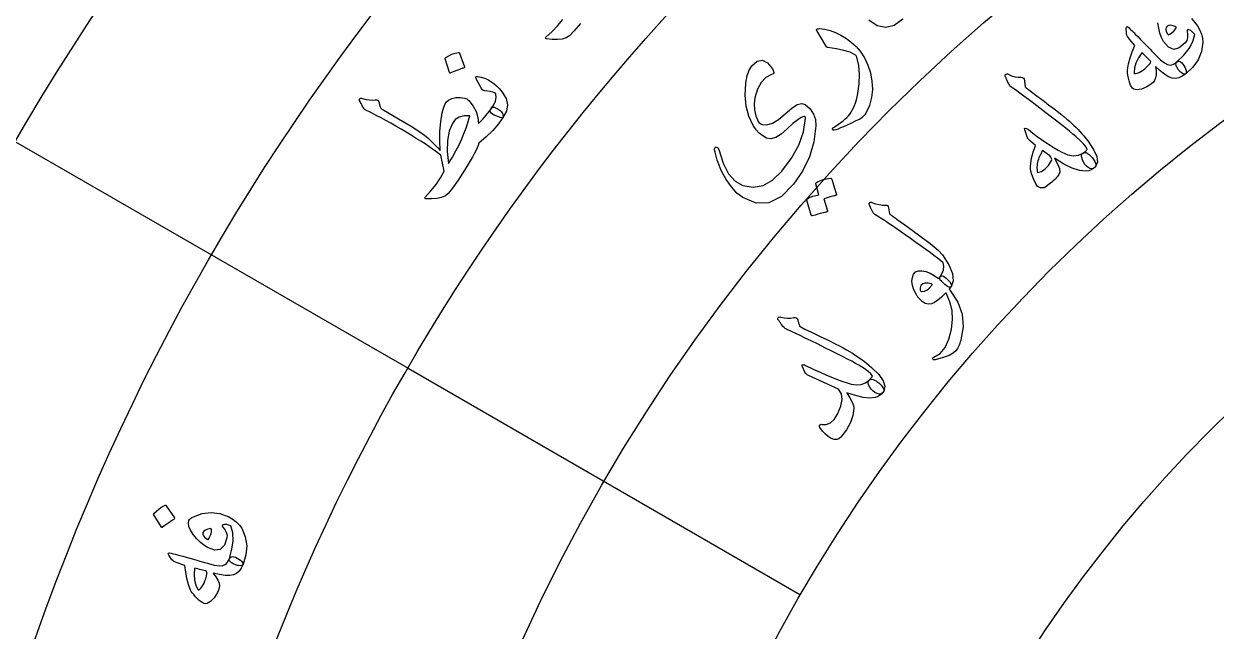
# Model space of a CAD drawing. Header units: millimetres. Extents: x -150 to 150, y -150 to 198.
# Drawn here: x -96.8 to -42.6, y 33.9 to 61.4 of the extents above; entities that cross this region are included whole.
import ezdxf

# ---------------------------------------------------------------- set-up
doc = ezdxf.new("R2010")
doc.units = ezdxf.units.MM
for name, color, linetype in [('ENGRAVE', 7, 'Continuous'), ('ENGRAVE_FINE', 8, 'Continuous'), ('GUIDE', 3, 'Continuous'), ('TEXT', 5, 'Continuous')]:
    doc.layers.add(name, color=color, linetype=linetype)

msp = doc.modelspace()

# ---------------------------------------------------------------- linework, layer by layer
at = {"layer": 'ENGRAVE'}
for radius in [132.75, 112.1737, 91.5975, 71.0212, 50.445]:
    msp.add_circle((0, 0), radius, dxfattribs=at)
at = {"layer": 'ENGRAVE_FINE'}
for points in [[(-97.1453, 56.0869), (-79.3258, 45.7988)], [(-79.3258, 45.7988), (-61.5062, 35.5106)]]:
    msp.add_lwpolyline(points, dxfattribs=at)
for radius in [122.4619, 101.8856, 81.3094, 60.7331]:
    msp.add_circle((0, 0), radius, dxfattribs=at)
at = {"layer": 'GUIDE'}
msp.add_circle((0, 0), 137.25, dxfattribs=at)
at = {"layer": 'TEXT'}
for points in [[(-71.5029, 61.4636), (-71.7917, 61.1204), (-72.0037, 60.8992), (-72.1401, 60.8011), (-72.3331, 60.7485), (-72.5472, 60.7238), (-72.7825, 60.7269), (-73.0392, 60.7579), (-73.0751, 60.7692), (-73.0917, 60.7848), (-73.089, 60.8047), (-73.067, 60.829), (-72.7778, 61.0895), (-72.5196, 61.3598), (-72.2922, 61.6404)], [(-56.8647, 61.6476), (-57.2566, 61.371), (-57.6433, 61.2709), (-58.0264, 61.3478), (-58.4063, 61.6028)], [(-43.7616, 61.6831), (-43.4939, 61.3501), (-43.384, 61.1557), (-43.3068, 60.9678), (-43.2622, 60.7863), (-43.2501, 60.6112), (-43.311, 60.1874), (-43.4603, 59.8071), (-43.6983, 59.4693), (-44.0253, 59.1726), (-44.0672, 59.1547), (-44.1167, 59.1578), (-44.1739, 59.1818), (-44.2388, 59.2267), (-44.271, 59.2542), (-44.3013, 59.2844), (-44.3295, 59.3172), (-44.3558, 59.3527), (-44.3799, 59.3892), (-44.4018, 59.425), (-44.4215, 59.4602), (-44.439, 59.4947), (-44.4626, 59.5594), (-44.4681, 59.6167), (-44.4555, 59.6667), (-44.4247, 59.7094), (-44.1123, 60.0132), (-43.8736, 60.3224), (-43.7087, 60.638), (-43.6179, 60.9606), (-43.6889, 61.0383), (-43.7498, 61.097), (-43.8005, 61.1367), (-43.841, 61.1574), (-43.8818, 61.1711), (-43.914, 61.176), (-43.9376, 61.1722), (-43.9527, 61.1596), (-43.9609, 61.148), (-43.9658, 61.1364), (-43.9674, 61.125), (-43.9656, 61.1137), (-43.9379, 60.9527), (-43.9431, 60.8092), (-43.9811, 60.683), (-44.052, 60.5741), (-44.3204, 60.344), (-44.5725, 60.2777), (-44.8096, 60.3755), (-45.0319, 60.6382), (-45.1253, 60.8142), (-45.1988, 61.0142), (-45.2522, 61.2382), (-45.2853, 61.4863)]]:
    msp.add_lwpolyline(points, dxfattribs=at)
for points in [[(-60.775, 61.1331), (-60.7823, 61.1472), (-60.7867, 61.1598), (-60.7881, 61.1709), (-60.7865, 61.1806), (-60.7712, 61.1988), (-60.7432, 61.2118), (-60.7027, 61.2197), (-60.6495, 61.2223), (-60.4126, 61.2014), (-60.1712, 61.1451), (-59.9252, 61.0534), (-59.6748, 60.9264), (-59.4245, 60.7705), (-59.1968, 60.5984), (-58.9914, 60.4103), (-58.8081, 60.2064), (-58.6082, 59.8975), (-58.4515, 59.5665), (-58.3376, 59.2137), (-58.266, 58.8393), (-58.2432, 58.4574), (-58.282, 58.0883), (-58.3822, 57.7314), (-58.5439, 57.3861), (-58.5959, 57.3023), (-58.6591, 57.2294), (-58.7334, 57.1674), (-58.8189, 57.1162), (-59.0314, 57.0128), (-59.2247, 56.9204), (-59.3987, 56.8389), (-59.5536, 56.7687), (-59.689, 56.7102), (-59.8046, 56.6639), (-59.9004, 56.63), (-59.9765, 56.6085), (-59.9953, 56.6068), (-60.0114, 56.608), (-60.0246, 56.6123), (-60.0352, 56.6194), (-60.0459, 56.6316), (-60.0538, 56.6453), (-60.0589, 56.6605), (-60.0611, 56.6772), (-60.059, 56.6939), (-60.0509, 56.7093), (-60.037, 56.7233), (-60.0172, 56.7358), (-59.8941, 56.8099), (-59.7801, 56.8841), (-59.675, 56.9583), (-59.579, 57.0327), (-59.4913, 57.108), (-59.4111, 57.1849), (-59.3386, 57.2636), (-59.2736, 57.344), (-59.2144, 57.4296), (-59.1589, 57.5238), (-59.1072, 57.6268), (-59.0592, 57.7384), (-59.0152, 57.8592), (-58.9756, 57.9894), (-58.9404, 58.1291), (-58.9094, 58.2784), (-58.8447, 58.7217), (-58.8304, 59.1452), (-58.8671, 59.549), (-58.9554, 59.9332), (-58.965, 59.9619), (-58.9818, 59.9893), (-59.006, 60.0154), (-59.0375, 60.0401), (-59.2639, 60.1466), (-59.5444, 60.2363), (-59.8791, 60.3086), (-60.2684, 60.3628), (-60.2898, 60.3695), (-60.3068, 60.3777), (-60.3193, 60.3873), (-60.3275, 60.3984)], [(-46.7219, 61.2269), (-46.7145, 61.291), (-46.6898, 61.3168), (-46.6479, 61.3043), (-46.5889, 61.2534), (-46.5569, 61.22), (-46.5119, 61.1742), (-46.454, 61.1161), (-46.3832, 61.0456), (-46.2993, 60.9617), (-46.2021, 60.8634), (-46.0916, 60.7507), (-45.9679, 60.6235), (-45.8464, 60.4985), (-45.7376, 60.3864), (-45.6418, 60.2874), (-45.5588, 60.2013), (-45.4889, 60.1287), (-45.4324, 60.0698), (-45.3892, 60.0247), (-45.3594, 59.9933), (-45.1657, 59.8002), (-44.9953, 59.6651), (-44.8482, 59.588), (-44.7243, 59.5689), (-44.6541, 59.5781), (-44.5807, 59.6045), (-44.5043, 59.6483), (-44.4247, 59.7094), (-44.3712, 59.737), (-44.3172, 59.7406), (-44.2626, 59.7203), (-44.2076, 59.6761), (-44.1535, 59.6138), (-44.1062, 59.5454), (-44.0657, 59.4707), (-44.032, 59.3899), (-44.0104, 59.3156), (-44.0021, 59.2546), (-44.0071, 59.207), (-44.0253, 59.1726), (-44.1796, 59.0598), (-44.3325, 58.9893), (-44.4844, 58.961), (-44.6353, 58.975), (-44.8011, 59.0377), (-44.9827, 59.1477), (-45.1801, 59.3052), (-45.3933, 59.5102), (-45.3683, 59.3053), (-45.3674, 59.1298), (-45.3909, 58.9834), (-45.4388, 58.8662), (-45.4951, 58.7939), (-45.5721, 58.723), (-45.67, 58.6534), (-45.7886, 58.585), (-45.9213, 58.5224), (-46.0393, 58.4782), (-46.1426, 58.4524), (-46.2313, 58.445), (-46.3161, 58.4555), (-46.3867, 58.4808), (-46.4432, 58.5208), (-46.4855, 58.5756), (-46.5258, 58.6539), (-46.5624, 58.747), (-46.5953, 58.855), (-46.6243, 58.9778), (-46.6487, 59.1047), (-46.6644, 59.2089), (-46.6715, 59.2903), (-46.67, 59.3488), (-46.6202, 59.6216), (-46.5476, 59.8974), (-46.4521, 60.1759), (-46.3335, 60.457), (-46.4281, 60.5642), (-46.5087, 60.6576), (-46.5751, 60.7372), (-46.6274, 60.8031), (-46.667, 60.8617), (-46.6953, 60.9197), (-46.7122, 60.9769), (-46.7178, 61.0335)], [(-44.8649, 61.3338), (-44.9128, 61.2728), (-44.9274, 61.1935), (-44.9087, 61.096), (-44.8567, 60.9802), (-44.8448, 60.9648), (-44.8354, 60.9544), (-44.8286, 60.949), (-44.8243, 60.9487), (-44.7529, 60.9787), (-44.6856, 61.0159), (-44.6225, 61.0604), (-44.5635, 61.112), (-44.5164, 61.1642), (-44.483, 61.2144), (-44.4631, 61.2627), (-44.4569, 61.3091), (-44.5953, 61.3562), (-44.7095, 61.3759), (-44.7994, 61.3685), (-44.8649, 61.3338)], [(-77.6403, 59.8522), (-77.6418, 59.8654), (-77.6381, 59.8794), (-77.6291, 59.8941), (-77.6149, 59.9095), (-77.478, 59.9908), (-77.3361, 60.0571), (-77.1892, 60.1083), (-77.0372, 60.1445), (-77.0182, 60.1447), (-77.0033, 60.1397), (-76.9924, 60.1294), (-76.9857, 60.1139), (-76.758, 59.4864), (-76.7554, 59.4677), (-76.7633, 59.4523), (-76.7815, 59.4401), (-76.8101, 59.4313), (-76.8348, 59.4236), (-76.8729, 59.4107), (-76.9244, 59.3927), (-76.9893, 59.3695), (-77.0682, 59.3402), (-77.1615, 59.3042), (-77.2694, 59.2613), (-77.3918, 59.2115), (-77.4099, 59.2063), (-77.4233, 59.2071), (-77.4322, 59.2138), (-77.4365, 59.2266)], [(-46.016, 60.129), (-46.1749, 59.8903), (-46.2871, 59.6596), (-46.3529, 59.4372), (-46.3724, 59.2232), (-46.3669, 59.2003), (-46.3545, 59.1853), (-46.3352, 59.178), (-46.309, 59.1784), (-46.2274, 59.2), (-46.1456, 59.2317), (-46.0634, 59.2736), (-45.981, 59.3255), (-45.8981, 59.3876), (-45.8149, 59.4598), (-45.7312, 59.5421), (-45.6469, 59.6344), (-45.6355, 59.6508), (-45.6261, 59.6714), (-45.6188, 59.6963), (-45.6136, 59.7254), (-45.654, 59.7711), (-45.6973, 59.8182), (-45.7434, 59.8666), (-45.7923, 59.9164), (-45.844, 59.9675), (-45.8985, 60.02), (-45.9558, 60.0738), (-46.016, 60.129)], [(-62.8249, 59.1343), (-63.0781, 58.9967), (-63.289, 58.7757), (-63.4569, 58.4719), (-63.5806, 58.0857), (-63.6179, 57.8042), (-63.6048, 57.5307), (-63.5416, 57.2653), (-63.4285, 57.0081), (-63.3981, 56.9653), (-63.3591, 56.9289), (-63.3116, 56.8989), (-63.2556, 56.8751), (-63.0344, 56.8537), (-62.7861, 56.9272), (-62.5102, 57.0952), (-62.2059, 57.3572), (-61.9075, 57.617), (-61.6565, 57.7732), (-61.4537, 57.8266), (-61.2994, 57.7777), (-61.072, 57.5739), (-60.9146, 57.3446), (-60.8267, 57.0901), (-60.8078, 56.8105), (-60.9076, 56.078), (-61.1092, 55.3931), (-61.4134, 54.7537), (-61.8213, 54.1572), (-62.3769, 53.603), (-62.9438, 53.3154), (-63.5265, 53.2957), (-64.1269, 53.5458), (-64.3957, 53.7556), (-64.6488, 54.0299), (-64.8854, 54.3695), (-65.1048, 54.7747), (-65.1579, 54.8967), (-65.2066, 55.0173), (-65.251, 55.1365), (-65.291, 55.2543), (-65.3268, 55.3714), (-65.3583, 55.4885), (-65.3856, 55.6057), (-65.4087, 55.723), (-65.4122, 55.7785), (-65.4009, 55.8159), (-65.3749, 55.8352), (-65.334, 55.8363), (-65.2955, 55.8234), (-65.2645, 55.8017), (-65.241, 55.7713), (-65.2251, 55.7321), (-65.0262, 55.1108), (-64.7756, 54.6333), (-64.4757, 54.298), (-64.1283, 54.1035), (-63.6584, 54.0212), (-63.209, 54.1005), (-62.7787, 54.3408), (-62.3654, 54.7418), (-61.9227, 55.3323), (-61.5942, 55.929), (-61.3798, 56.5344), (-61.2798, 57.1505), (-61.2799, 57.1933), (-61.2933, 57.2219), (-61.3199, 57.2363), (-61.3599, 57.2364), (-61.4749, 57.1926), (-61.639, 57.0834), (-61.8519, 56.9083), (-62.1129, 56.6668), (-62.3887, 56.43), (-62.6361, 56.2821), (-62.8557, 56.2234), (-63.048, 56.2546), (-63.2243, 56.3466), (-63.3843, 56.4711), (-63.5278, 56.6283), (-63.6546, 56.8183), (-63.8538, 57.2471), (-63.977, 57.7081), (-64.0234, 58.2012), (-63.9919, 58.7264), (-63.9759, 58.8597), (-63.9541, 58.9836), (-63.9266, 59.0981), (-63.8935, 59.2032), (-63.8554, 59.2988), (-63.8132, 59.3848), (-63.767, 59.4613), (-63.7167, 59.5282), (-63.4724, 59.7452), (-63.2341, 59.7944), (-63.0026, 59.6763), (-62.7775, 59.3917), (-62.7341, 59.2969), (-62.7275, 59.2224), (-62.7578, 59.1682), (-62.8249, 59.1343)], [(-75.9915, 58.4965), (-76.2287, 58.9436), (-76.2498, 58.999), (-76.2441, 59.036), (-76.2115, 59.0545), (-76.1521, 59.0546), (-75.9998, 59.0216), (-75.8519, 58.973), (-75.7086, 58.9087), (-75.5696, 58.8289), (-75.4347, 58.7326), (-75.3031, 58.6191), (-75.175, 58.4883), (-75.0502, 58.3403), (-74.8733, 58.0484), (-74.8088, 57.7598), (-74.8563, 57.4741), (-75.0158, 57.1907), (-75.0572, 57.1756), (-75.1368, 57.1884), (-75.2547, 57.2291), (-75.4109, 57.2977), (-75.4885, 57.3422), (-75.5452, 57.3882), (-75.581, 57.4356), (-75.5957, 57.4844), (-75.5938, 57.5131), (-75.5852, 57.5413), (-75.5699, 57.5691), (-75.5479, 57.5964), (-75.429, 57.7627), (-75.3541, 57.929), (-75.3231, 58.0957), (-75.3361, 58.2628), (-75.3397, 58.2725), (-75.3478, 58.2811), (-75.3603, 58.2885), (-75.3773, 58.2946), (-75.4782, 58.3358), (-75.5891, 58.367), (-75.71, 58.3882), (-75.841, 58.3995), (-75.8883, 58.4065), (-75.9292, 58.4251), (-75.9635, 58.4551), (-75.9915, 58.4965)], [(-52.2061, 59.027), (-52.2193, 59.0632), (-52.2219, 59.0949), (-52.2142, 59.1222), (-52.196, 59.1451), (-52.1738, 59.1591), (-52.1483, 59.1648), (-52.1195, 59.1624), (-52.0874, 59.1517), (-51.9357, 59.084), (-51.7856, 59.0383), (-51.6371, 59.0146), (-51.4902, 59.0128), (-51.4347, 59.0038), (-51.3924, 58.9773), (-51.363, 58.9332), (-51.3465, 58.8717), (-51.3417, 58.8365), (-51.3373, 58.8009), (-51.3332, 58.765), (-51.3294, 58.7288), (-51.3256, 58.6926), (-51.3215, 58.6567), (-51.3169, 58.6212), (-51.312, 58.586), (-51.2613, 58.5347), (-51.1017, 58.407), (-50.8334, 58.2027), (-50.4571, 57.9213), (-50.2501, 57.7666), (-50.057, 57.6202), (-49.8778, 57.482), (-49.7123, 57.3521), (-49.5612, 57.2307), (-49.4251, 57.1178), (-49.3039, 57.0134), (-49.1977, 56.9176), (-49.1, 56.8252), (-49.0045, 56.7309), (-48.911, 56.6347), (-48.8197, 56.5368), (-48.7302, 56.4367), (-48.6422, 56.334), (-48.5557, 56.2289), (-48.4706, 56.1213), (-48.2085, 55.7404), (-48.0633, 55.4193), (-48.0348, 55.1579), (-48.1229, 54.9557), (-48.1951, 54.8887), (-48.2731, 54.8584), (-48.3572, 54.8649), (-48.4472, 54.9082), (-48.5338, 54.9762), (-48.6074, 55.0568), (-48.668, 55.1502), (-48.7155, 55.2564), (-48.7485, 55.3641), (-48.7558, 55.4512), (-48.7374, 55.5174), (-48.6934, 55.5629), (-48.6545, 55.5923), (-48.6197, 55.6187), (-48.5889, 55.6422), (-48.5623, 55.6627), (-48.5399, 55.6813), (-48.5222, 55.6988), (-48.5092, 55.7155), (-48.5007, 55.7311), (-48.5484, 55.8362), (-48.6505, 55.9703), (-48.807, 56.1335), (-49.018, 56.3256), (-49.1478, 56.4359), (-49.2987, 56.5605), (-49.4708, 56.6992), (-49.6642, 56.852), (-49.8789, 57.0194), (-50.115, 57.2021), (-50.3725, 57.4), (-50.6514, 57.6129), (-50.925, 57.8202), (-51.1663, 58.0014), (-51.375, 58.1568), (-51.5511, 58.2864), (-51.6942, 58.3906), (-51.8037, 58.4699), (-51.8796, 58.5243), (-51.922, 58.5538), (-51.973, 58.5961), (-52.0192, 58.6489), (-52.0605, 58.7122), (-52.0969, 58.7862), (-52.1121, 58.8257), (-52.1269, 58.8626), (-52.1413, 58.8968), (-52.1551, 58.9282), (-52.1686, 58.957), (-52.1815, 58.983), (-52.1941, 59.0064), (-52.2061, 59.027)], [(-76.1127, 56.0241), (-76.1441, 55.9219), (-76.1891, 55.8071), (-76.2478, 55.6796), (-76.32, 55.5395), (-76.405, 55.386), (-76.502, 55.2187), (-76.6108, 55.0375), (-76.7313, 54.8422), (-77.0525, 54.3448), (-77.3071, 53.9755), (-77.497, 53.7352), (-77.6233, 53.6244), (-77.8104, 53.5536), (-78.0212, 53.5085), (-78.2558, 53.4892), (-78.5142, 53.4954), (-78.551, 53.5032), (-78.5691, 53.5172), (-78.5683, 53.5373), (-78.5487, 53.5636), (-78.2858, 53.8505), (-78.0546, 54.1443), (-77.8551, 54.4453), (-77.6871, 54.7541), (-77.8371, 55.4683), (-77.9453, 55.5565), (-78.0711, 55.6522), (-78.2145, 55.7552), (-78.3754, 55.8657), (-78.5529, 55.9833), (-78.7459, 56.1079), (-78.9546, 56.2395), (-79.1787, 56.378), (-79.4126, 56.5201), (-79.6443, 56.6582), (-79.8737, 56.7922), (-80.1008, 56.9221), (-80.3254, 57.0477), (-80.547, 57.1686), (-80.7656, 57.2848), (-80.9812, 57.3964), (-81.2976, 57.5543), (-81.3344, 57.6091), (-81.3687, 57.6628), (-81.4005, 57.7153), (-81.4296, 57.7665), (-81.4565, 57.8162), (-81.4813, 57.8639), (-81.5041, 57.9095), (-81.525, 57.9532), (-81.5306, 57.9733), (-81.5308, 57.9931), (-81.5255, 58.0126), (-81.5147, 58.0318), (-81.4952, 58.0495), (-81.4684, 58.0584), (-81.4341, 58.0584), (-81.3925, 58.0496), (-81.2249, 58.0092), (-81.0728, 57.9856), (-80.936, 57.9787), (-80.8146, 57.9885), (-80.7569, 57.9917), (-80.7102, 57.9778), (-80.6746, 57.9469), (-80.6501, 57.899), (-80.5843, 57.6717), (-80.5722, 57.6352), (-80.5527, 57.6042), (-80.5259, 57.5785), (-80.4918, 57.5583), (-79.7537, 57.1271), (-79.1883, 56.7866), (-78.795, 56.5377), (-78.5738, 56.3806), (-78.5039, 56.3233), (-78.429, 56.2572), (-78.349, 56.1822), (-78.2639, 56.0984), (-78.173, 56.0066), (-78.076, 55.9075), (-77.9727, 55.8012), (-77.8631, 55.6877), (-77.888, 56.1358), (-77.8812, 56.5715), (-77.8429, 56.9947), (-77.7732, 57.4048), (-77.7199, 57.6106), (-77.6541, 57.7747), (-77.5762, 57.8971), (-77.4863, 57.9778), (-77.3335, 58.0516), (-77.1593, 58.0915), (-76.964, 58.0974), (-76.7477, 58.0693), (-76.7035, 58.0546), (-76.6586, 58.03), (-76.613, 57.9955), (-76.5667, 57.9511), (-76.3739, 57.7084), (-76.2376, 57.4556), (-76.1576, 57.1926), (-76.1335, 56.9194), (-75.936, 57.1116), (-75.7717, 57.2892), (-75.6409, 57.4527), (-75.5434, 57.6022), (-75.5124, 57.6383), (-75.4701, 57.6554), (-75.4167, 57.6534), (-75.352, 57.6324), (-75.2331, 57.5715), (-75.1408, 57.5078), (-75.0752, 57.4414), (-75.0362, 57.3723), (-75.0154, 57.3085), (-75.0043, 57.258), (-75.0029, 57.2206), (-75.0114, 57.1966), (-75.2257, 56.8959), (-75.4806, 56.6006), (-75.7763, 56.3102), (-76.1127, 56.0241)], [(-77.3117, 56.9159), (-77.4568, 56.5631), (-77.5348, 56.1407), (-77.5446, 55.6496), (-77.4853, 55.0907), (-77.312, 55.3807), (-77.1538, 55.6653), (-77.0106, 55.9446), (-76.8827, 56.2188), (-76.7698, 56.4873), (-76.672, 56.7497), (-76.5894, 57.006), (-76.5221, 57.2563), (-76.7845, 57.2622), (-77.0037, 57.2073), (-77.1796, 57.0918), (-77.3117, 56.9159)], [(-49.6432, 55.606), (-49.3695, 55.4884), (-49.1192, 55.4428), (-48.8922, 55.4692), (-48.6879, 55.5677), (-48.63, 55.5924), (-48.5652, 55.5911), (-48.4934, 55.5637), (-48.4147, 55.5102), (-48.3779, 55.4777), (-48.3418, 55.4432), (-48.3064, 55.4068), (-48.2718, 55.3685), (-48.239, 55.3281), (-48.2089, 55.2853), (-48.1815, 55.2401), (-48.1569, 55.1926), (-48.1211, 55.1103), (-48.1027, 55.0425), (-48.1017, 54.9891), (-48.118, 54.9501), (-48.2086, 54.8706), (-48.3105, 54.8107), (-48.4237, 54.7702), (-48.5483, 54.7493), (-48.8482, 54.7742), (-49.186, 54.8804), (-49.562, 55.0679), (-49.9764, 55.3368), (-49.8403, 55.0791), (-49.7617, 54.8694), (-49.7409, 54.7075), (-49.7779, 54.5934), (-49.8126, 54.5478), (-49.851, 54.5015), (-49.8929, 54.4543), (-49.9384, 54.4062), (-49.9878, 54.3571), (-50.0415, 54.3064), (-50.0993, 54.2543), (-50.1614, 54.2007), (-50.2789, 54.1057), (-50.3746, 54.0383), (-50.4486, 53.9984), (-50.5011, 53.9862), (-50.6108, 53.9917), (-50.6998, 54.019), (-50.7681, 54.0683), (-50.8156, 54.1397), (-50.928, 54.3961), (-51.008, 54.6012), (-51.0558, 54.7548), (-51.0718, 54.8569), (-51.0716, 54.9725), (-51.0632, 55.0931), (-51.0465, 55.2187), (-51.0215, 55.3493), (-50.988, 55.4849), (-50.9461, 55.6255), (-50.8958, 55.771), (-50.8369, 55.9214), (-51.0703, 56.1111), (-51.097, 56.1352), (-51.1214, 56.1576), (-51.1437, 56.1782), (-51.1637, 56.197), (-51.1808, 56.2147), (-51.1943, 56.232), (-51.2041, 56.2488), (-51.2104, 56.2651), (-51.3336, 56.6252), (-51.342, 56.6802), (-51.3173, 56.7001), (-51.2595, 56.6848), (-51.1685, 56.6342), (-50.9649, 56.4737), (-50.7646, 56.3228), (-50.5676, 56.1813), (-50.3739, 56.0494), (-50.1842, 55.9262), (-49.9991, 55.8113), (-49.8188, 55.7045), (-49.6432, 55.606)], [(-50.5218, 55.6854), (-50.5504, 55.6381), (-50.5791, 55.5881), (-50.6079, 55.5355), (-50.6368, 55.4803), (-50.6644, 55.4217), (-50.6895, 55.359), (-50.7121, 55.2923), (-50.7321, 55.2216), (-50.7511, 55.1518), (-50.7653, 55.0824), (-50.7749, 55.0136), (-50.7798, 54.9452), (-50.7796, 54.8776), (-50.7742, 54.8111), (-50.7633, 54.7458), (-50.7472, 54.6815), (-50.5716, 54.7396), (-50.4084, 54.8502), (-50.2573, 55.0132), (-50.1177, 55.229), (-50.1074, 55.2753), (-50.1171, 55.3273), (-50.1469, 55.3849), (-50.1968, 55.4482)], [(-60.8189, 54.1802), (-60.8201, 54.1946), (-60.8155, 54.2092), (-60.8051, 54.224), (-60.789, 54.239), (-60.7137, 54.277), (-60.6377, 54.311), (-60.561, 54.3409), (-60.4837, 54.3668), (-60.405, 54.3886), (-60.3241, 54.4065), (-60.2412, 54.4203), (-60.1562, 54.4302), (-60.1351, 54.4278), (-60.1179, 54.4196), (-60.1045, 54.4055), (-60.0951, 54.3855), (-59.8767, 53.6783), (-59.8774, 53.665), (-59.8876, 53.6536), (-59.9073, 53.6442), (-59.9365, 53.6366), (-59.9594, 53.6341), (-59.9939, 53.6273), (-60.0399, 53.6162), (-60.0974, 53.6008), (-60.1672, 53.5811), (-60.2498, 53.557), (-60.3455, 53.5284), (-60.4541, 53.4953), (-60.2819, 52.9444), (-60.2796, 52.9241), (-60.2885, 52.9084), (-60.3086, 52.8973), (-60.34, 52.8909), (-60.3672, 52.8853), (-60.409, 52.8756), (-60.4656, 52.8617), (-60.5368, 52.8437), (-60.6235, 52.8207), (-60.7261, 52.792), (-60.8448, 52.7573), (-60.9794, 52.7168), (-60.997, 52.7157), (-61.01, 52.7198), (-61.0186, 52.7291), (-61.0226, 52.7436), (-61.2288, 53.4372), (-61.2301, 53.4516), (-61.2257, 53.4662), (-61.2155, 53.481), (-61.1995, 53.4962), (-61.1385, 53.5313), (-61.0761, 53.5625), (-61.0122, 53.5898), (-60.9469, 53.613), (-60.8805, 53.6327), (-60.8135, 53.649), (-60.7458, 53.6621), (-60.6775, 53.6719)], [(-58.2304, 52.8834), (-58.2848, 53.0038), (-58.3284, 53.0989), (-58.3612, 53.1684), (-58.3834, 53.2123), (-58.3958, 53.2422), (-58.3994, 53.2693), (-58.3941, 53.2936), (-58.3801, 53.3152), (-58.3572, 53.3334), (-58.3307, 53.3416), (-58.3007, 53.34), (-58.2672, 53.3285), (-58.1058, 53.2687), (-57.9477, 53.2287), (-57.7928, 53.2084), (-57.641, 53.2078), (-57.5953, 53.2046), (-57.56, 53.1832), (-57.5352, 53.1437), (-57.5206, 53.0862), (-57.4664, 52.8049), (-57.3826, 52.7436), (-57.3002, 52.6836), (-57.2192, 52.6248), (-57.1396, 52.5672), (-57.0613, 52.5109), (-56.9845, 52.4558), (-56.909, 52.4019), (-56.8349, 52.3493), (-56.1503, 51.8608), (-55.6282, 51.4646), (-55.2675, 51.162), (-55.0678, 50.9538), (-54.7785, 50.4966), (-54.6169, 50.1019), (-54.5828, 49.7695), (-54.6767, 49.4983), (-54.6816, 49.4929), (-54.6865, 49.4875), (-54.6914, 49.482), (-54.6963, 49.4766), (-54.7564, 49.4725), (-54.8461, 49.516), (-54.9654, 49.6071), (-55.1143, 49.7458), (-55.1656, 49.8014), (-55.1924, 49.8535), (-55.1948, 49.9021), (-55.1727, 49.9473), (-55.075, 50.111), (-55.0205, 50.2721), (-55.0095, 50.4307), (-55.0419, 50.5871), (-55.1607, 50.6878), (-55.2987, 50.7992), (-55.456, 50.9213), (-55.6326, 51.0539), (-55.8275, 51.1969), (-56.0397, 51.3497), (-56.2693, 51.5124), (-56.5163, 51.685), (-56.7577, 51.8561), (-56.9754, 52.0091), (-57.1693, 52.144), (-57.3394, 52.2609), (-57.4851, 52.3604), (-57.6055, 52.4435), (-57.7008, 52.51), (-57.7709, 52.56), (-58.1366, 52.7877), (-58.1691, 52.814), (-58.1956, 52.8387), (-58.2161, 52.8618), (-58.2304, 52.8834)], [(-54.7138, 49.3352), (-54.3727, 48.7995), (-54.1793, 48.2468), (-54.132, 47.6773), (-54.2291, 47.0899), (-54.2513, 47.0157), (-54.2753, 46.9443), (-54.3011, 46.8757), (-54.3287, 46.8099), (-54.3582, 46.7475), (-54.3896, 46.6892), (-54.423, 46.6349), (-54.4584, 46.5847), (-54.5747, 46.4835), (-54.769, 46.3832), (-55.0415, 46.2829), (-55.3922, 46.1817), (-55.4356, 46.1754), (-55.4696, 46.1788), (-55.4944, 46.1919), (-55.5099, 46.2147), (-55.5148, 46.2408), (-55.5076, 46.2639), (-55.4884, 46.284), (-55.4573, 46.301), (-55.1729, 46.4745), (-54.9447, 46.7448), (-54.7712, 47.1127), (-54.6506, 47.5794), (-54.6048, 48.0092), (-54.6295, 48.4229), (-54.7254, 48.8206), (-54.8932, 49.2024), (-54.9041, 49.2104), (-54.9148, 49.2144), (-54.9253, 49.2146), (-54.9355, 49.2109), (-55.114, 49.0333), (-55.2782, 48.893), (-55.4285, 48.79), (-55.5652, 48.7246), (-55.7055, 48.704), (-55.8459, 48.7367), (-55.9866, 48.8229), (-56.1273, 48.9627), (-56.1443, 48.983), (-56.1611, 49.0044), (-56.1777, 49.0268), (-56.194, 49.0502), (-56.2103, 49.0749), (-56.2271, 49.1012), (-56.2444, 49.1292), (-56.262, 49.1587), (-56.3646, 49.364), (-56.4272, 49.5596), (-56.45, 49.7455), (-56.4327, 49.9216), (-56.3778, 50.0691), (-56.2875, 50.1691), (-56.1622, 50.2216), (-56.0021, 50.2263), (-55.8175, 50.1898), (-55.6293, 50.1183), (-55.4374, 50.012), (-55.2418, 49.8708), (-55.2323, 49.8817), (-55.2234, 49.8926), (-55.2151, 49.9035), (-55.2076, 49.9143), (-55.2, 49.9251), (-55.1917, 49.936), (-55.1828, 49.9468), (-55.1733, 49.9578), (-55.132, 49.9874), (-55.0822, 49.9945), (-55.0241, 49.979), (-54.9577, 49.9409), (-54.8922, 49.8907), (-54.8315, 49.8338), (-54.7758, 49.7701), (-54.7248, 49.6997), (-54.6851, 49.6322), (-54.663, 49.577), (-54.6586, 49.5342), (-54.6718, 49.5037), (-54.7647, 49.4008), (-54.7554, 49.3911), (-54.7437, 49.377), (-54.7299, 49.3583), (-54.7138, 49.3352)], [(-55.5685, 49.6295), (-55.7216, 49.6623), (-55.85, 49.6628), (-55.9534, 49.6309), (-56.0318, 49.5669), (-56.0595, 49.5118), (-56.0759, 49.4553), (-56.081, 49.3975), (-56.0747, 49.3385), (-56.0658, 49.3135), (-56.0482, 49.2955), (-56.0219, 49.2846), (-55.9869, 49.2808), (-55.886, 49.2934), (-55.7786, 49.3454), (-55.6646, 49.437), (-55.5437, 49.5679), (-55.5342, 49.5841), (-55.5352, 49.5997), (-55.5466, 49.6149), (-55.5685, 49.6295)], [(-62.5126, 47.9776), (-62.5323, 48.0106), (-62.541, 48.0413), (-62.5386, 48.0695), (-62.5251, 48.0955), (-62.506, 48.1134), (-62.4821, 48.1239), (-62.4533, 48.127), (-62.4197, 48.1226), (-62.258, 48.0851), (-62.1019, 48.0689), (-61.9516, 48.074), (-61.807, 48.1003), (-61.7509, 48.1021), (-61.7042, 48.0841), (-61.667, 48.0465), (-61.6391, 47.9893), (-61.6277, 47.9556), (-61.6165, 47.9215), (-61.6056, 47.887), (-61.595, 47.8522), (-61.5844, 47.8174), (-61.5735, 47.783), (-61.5622, 47.749), (-61.5507, 47.7153), (-61.4911, 47.6746), (-61.3101, 47.5798), (-61.0077, 47.4305), (-60.5846, 47.226), (-60.3519, 47.1137), (-60.1344, 47.0068), (-59.9321, 46.9054), (-59.7449, 46.8095), (-59.5734, 46.7191), (-59.4182, 46.6343), (-59.2794, 46.5549), (-59.1568, 46.4812), (-59.0433, 46.4091), (-58.9315, 46.3348), (-58.8214, 46.2582), (-58.7131, 46.1795), (-58.6061, 46.0983), (-58.5001, 46.0144), (-58.3951, 45.9277), (-58.2911, 45.8383), (-57.9611, 45.5144), (-57.7573, 45.2269), (-57.6794, 44.9758), (-57.7273, 44.7605), (-57.7854, 44.6809), (-57.8562, 44.6363), (-57.9399, 44.6267), (-58.0366, 44.652), (-58.1345, 44.7021), (-58.2222, 44.7673), (-58.2995, 44.8474), (-58.3664, 44.9425), (-58.4194, 45.042), (-58.4431, 45.1261), (-58.4377, 45.1946), (-58.4032, 45.2476), (-58.3706, 45.2839), (-58.3415, 45.3165), (-58.3158, 45.3454), (-58.2935, 45.3706), (-58.2752, 45.3931), (-58.2611, 45.4137), (-58.2515, 45.4326), (-58.2462, 45.4496), (-58.3131, 45.5436), (-58.4388, 45.6558), (-58.6236, 45.7861), (-58.8674, 45.9343), (-59.0158, 46.0179), (-59.1878, 46.1113), (-59.3832, 46.2146), (-59.6022, 46.3277), (-59.845, 46.4511), (-60.1115, 46.5854), (-60.402, 46.7305), (-60.7165, 46.8862), (-61.0247, 47.0375), (-61.2961, 47.1694), (-61.5306, 47.282), (-61.7282, 47.3756), (-61.8885, 47.4506), (-62.0111, 47.5075), (-62.0961, 47.5464), (-62.1433, 47.5673), (-62.2015, 47.5991), (-62.2569, 47.6421), (-62.3095, 47.6964), (-62.3593, 47.762), (-62.3819, 47.798), (-62.4034, 47.8313), (-62.424, 47.8621), (-62.4436, 47.8904), (-62.4623, 47.916), (-62.48, 47.9391), (-62.4968, 47.9597), (-62.5126, 47.9776)], [(-57.7258, 44.7502), (-57.8221, 44.6403), (-57.9206, 44.5559), (-58.0214, 44.4971), (-58.1246, 44.4639), (-58.3731, 44.4455), (-58.6697, 44.4751), (-59.0149, 44.5525), (-59.4087, 44.6776), (-59.2666, 44.4521), (-59.1652, 44.259), (-59.1045, 44.098), (-59.0847, 43.969), (-59.1295, 43.6488), (-59.2426, 43.3261), (-59.4239, 43.0002), (-59.6734, 42.6701), (-59.7649, 42.5916), (-59.8693, 42.5555), (-59.9866, 42.5619), (-60.1171, 42.6109), (-60.2519, 42.6947), (-60.3823, 42.8056), (-60.5082, 42.9438), (-60.6294, 43.1093), (-60.6435, 43.1352), (-60.6501, 43.1603), (-60.6494, 43.1846), (-60.6412, 43.2081), (-60.6228, 43.2323), (-60.6, 43.2466), (-60.5729, 43.251), (-60.5414, 43.2455), (-60.3403, 43.24), (-60.1556, 43.3147), (-59.9871, 43.4694), (-59.8341, 43.7042), (-59.677, 44.0712), (-59.6172, 44.3836), (-59.6556, 44.642), (-59.7932, 44.8465), (-61.1438, 45.4731), (-61.2037, 45.5047), (-61.252, 45.5395), (-61.2887, 45.5773), (-61.3138, 45.6184), (-61.4156, 45.8548), (-61.428, 45.8872), (-61.4343, 45.9137), (-61.4344, 45.9345), (-61.4284, 45.9496), (-61.4067, 45.96), (-61.3747, 45.9592), (-61.3326, 45.9472), (-61.2803, 45.924), (-60.9376, 45.7611), (-60.6189, 45.6148), (-60.3242, 45.4851), (-60.0535, 45.3722), (-59.8072, 45.2754), (-59.5859, 45.1939), (-59.3895, 45.128), (-59.2179, 45.0777), (-58.9758, 45.0405), (-58.7587, 45.0573), (-58.5664, 45.1283), (-58.3987, 45.2534), (-58.3486, 45.2862), (-58.2861, 45.2954), (-58.2112, 45.2812), (-58.1241, 45.2434), (-58.0819, 45.2186), (-58.0404, 45.1921), (-57.9997, 45.1638), (-57.9597, 45.1338), (-57.921, 45.1014), (-57.8842, 45.0659), (-57.8493, 45.0272), (-57.8162, 44.9854), (-57.7601, 44.9039), (-57.7263, 44.8375), (-57.7149, 44.7863), (-57.7258, 44.7502)], [(-90.8706, 39.1342), (-90.8753, 39.1467), (-90.8751, 39.1613), (-90.87, 39.1779), (-90.8599, 39.1965), (-90.7469, 39.3104), (-90.6253, 39.4109), (-90.4951, 39.498), (-90.3564, 39.5717), (-90.3379, 39.5767), (-90.3222, 39.5756), (-90.3092, 39.5683), (-90.2988, 39.5549), (-89.9243, 39.0002), (-89.9172, 38.9826), (-89.921, 38.9656), (-89.9357, 38.9492), (-89.9614, 38.9333), (-89.9835, 38.9195), (-90.0174, 38.8974), (-90.063, 38.8668), (-90.1203, 38.8277), (-90.1897, 38.7792), (-90.2716, 38.7205), (-90.3659, 38.6514), (-90.4726, 38.5719), (-90.4888, 38.5622), (-90.5021, 38.5595), (-90.5124, 38.5639), (-90.5196, 38.5753)], [(-89.2706, 38.8816), (-89.243, 38.9263), (-89.1995, 38.9702), (-89.1401, 39.0133), (-89.0648, 39.0556), (-88.6629, 39.2005), (-88.2615, 39.246), (-87.8609, 39.1931), (-87.4609, 39.0427), (-87.2674, 38.9314), (-87.1053, 38.8089), (-86.9745, 38.6753), (-86.8751, 38.5306), (-86.7125, 38.134), (-86.6486, 37.7295), (-86.6832, 37.3164), (-86.816, 36.8935), (-86.8432, 36.8568), (-86.8876, 36.8343), (-86.9491, 36.826), (-87.0278, 36.832), (-87.0696, 36.8394), (-87.1109, 36.8502), (-87.1519, 36.8643), (-87.1925, 36.8817), (-87.2317, 36.901), (-87.2687, 36.9209), (-87.3034, 36.9414), (-87.3359, 36.9624), (-87.389, 37.0063), (-87.4226, 37.0531), (-87.4369, 37.1027), (-87.4318, 37.1552), (-87.3155, 37.576), (-87.266, 37.9641), (-87.2839, 38.3201), (-87.3695, 38.6443), (-87.4701, 38.6752), (-87.5524, 38.6948), (-87.6163, 38.7032), (-87.6617, 38.7004), (-87.7037, 38.6914), (-87.7339, 38.6793), (-87.7523, 38.6641), (-87.759, 38.6456), (-87.7601, 38.6314), (-87.7585, 38.619), (-87.754, 38.6083), (-87.7467, 38.5995), (-87.6411, 38.4749), (-87.5727, 38.3486), (-87.5415, 38.2205), (-87.5474, 38.0906), (-87.6624, 37.7561), (-87.8464, 37.5712), (-88.1005, 37.5358), (-88.4249, 37.6502), (-88.5945, 37.7549), (-88.759, 37.8902), (-88.9184, 38.0563), (-89.0726, 38.2533), (-89.1956, 38.4447), (-89.2695, 38.6133), (-89.2945, 38.759), (-89.2706, 38.8816)], [(-88.6331, 38.3339), (-88.6434, 38.2572), (-88.6159, 38.1815), (-88.5504, 38.1069), (-88.4469, 38.0334), (-88.4288, 38.0262), (-88.4155, 38.0219), (-88.4069, 38.0208), (-88.403, 38.0227), (-88.3566, 38.0846), (-88.3175, 38.1506), (-88.2856, 38.2208), (-88.261, 38.2951), (-88.2469, 38.3638), (-88.2435, 38.424), (-88.2509, 38.4757), (-88.2691, 38.5188), (-88.4122, 38.4893), (-88.5206, 38.4486), (-88.5942, 38.3968), (-88.6331, 38.3339)], [(-90.1801, 37.3101), (-90.206, 37.369), (-90.1978, 37.4035), (-90.1553, 37.4137), (-90.0788, 37.3993), (-90.0343, 37.3865), (-89.9724, 37.3695), (-89.8932, 37.3483), (-89.7965, 37.323), (-89.6818, 37.2927), (-89.5484, 37.2566), (-89.3963, 37.2147), (-89.2254, 37.1669), (-89.0574, 37.12), (-88.9071, 37.0779), (-88.7744, 37.0405), (-88.6594, 37.008), (-88.5624, 36.9804), (-88.4839, 36.9579), (-88.4239, 36.9407), (-88.3824, 36.9286), (-88.1178, 36.8593), (-87.9025, 36.8284), (-87.7366, 36.836), (-87.6199, 36.8821), (-87.5638, 36.9256), (-87.5138, 36.9855), (-87.4698, 37.0621), (-87.4318, 37.1552), (-87.3995, 37.2061), (-87.3547, 37.2366), (-87.2974, 37.2467), (-87.2275, 37.2364), (-87.1493, 37.2101), (-87.0739, 37.1749), (-87.0013, 37.1309), (-86.9314, 37.0781), (-86.8753, 37.0248), (-86.8374, 36.9762), (-86.8176, 36.9325), (-86.816, 36.8935), (-86.8926, 36.7176), (-86.9894, 36.5789), (-87.1065, 36.4775), (-87.2442, 36.4132), (-87.4191, 36.3836), (-87.6314, 36.3872), (-87.8813, 36.4239), (-88.1686, 36.4939), (-88.0441, 36.3293), (-87.9553, 36.1778), (-87.9022, 36.0392), (-87.8848, 35.9136), (-87.8974, 35.8226), (-87.9286, 35.7224), (-87.9785, 35.6129), (-88.0471, 35.494), (-88.1308, 35.3731), (-88.2109, 35.2756), (-88.2876, 35.2014), (-88.3608, 35.1506), (-88.4395, 35.1173), (-88.5134, 35.1038), (-88.5823, 35.1103), (-88.6463, 35.1366), (-88.7203, 35.1844), (-88.7985, 35.2469), (-88.8809, 35.324), (-88.9673, 35.4159), (-89.0519, 35.5137), (-89.1176, 35.596), (-89.1644, 35.6629), (-89.1924, 35.7143), (-89.2859, 35.9752), (-89.3613, 36.2499), (-89.4184, 36.5382), (-89.4573, 36.8402), (-89.5929, 36.8854), (-89.7095, 36.9258), (-89.8069, 36.9613), (-89.8852, 36.992), (-89.9489, 37.0228), (-90.0025, 37.0586), (-90.0459, 37.0995), (-90.0792, 37.1455)], [(-89.018, 36.716), (-89.0354, 36.4302), (-89.0167, 36.1746), (-88.9622, 35.9493), (-88.8719, 35.7543), (-88.8558, 35.7373), (-88.8375, 35.7304), (-88.8171, 35.7337), (-88.7946, 35.7472), (-88.7348, 35.8068), (-88.6799, 35.8752), (-88.6297, 35.9526), (-88.5844, 36.0389), (-88.5438, 36.1342), (-88.508, 36.2384), (-88.4769, 36.3516), (-88.4504, 36.4738), (-88.4487, 36.4937), (-88.451, 36.5163), (-88.4572, 36.5414), (-88.4673, 36.5692), (-88.5253, 36.5884), (-88.5863, 36.6074), (-88.6505, 36.6261), (-88.7177, 36.6445), (-88.7881, 36.6628), (-88.8616, 36.6807), (-88.9383, 36.6985), (-89.018, 36.716)]]:
    msp.add_lwpolyline(points, close=True, dxfattribs=at)

doc.saveas('drawing.dxf')
